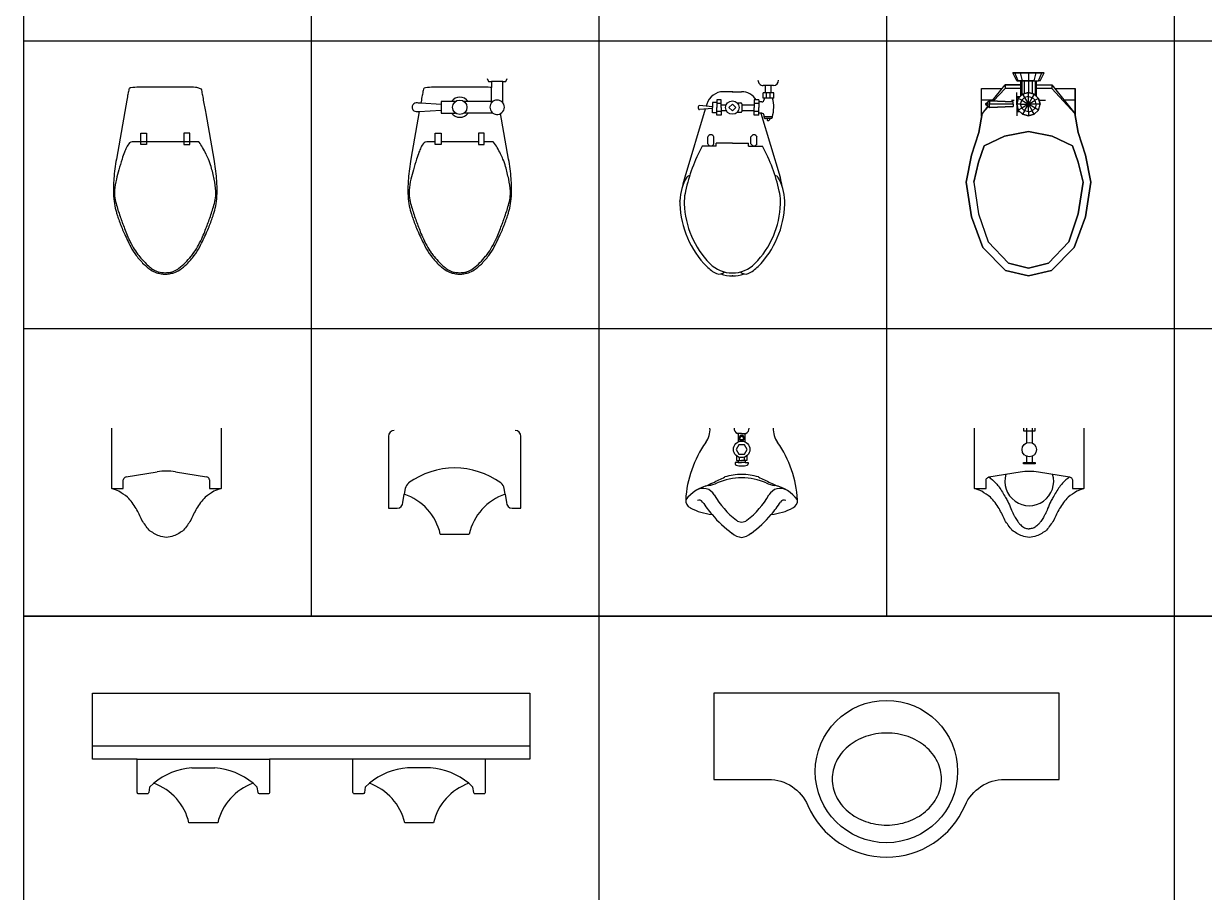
# Model space of a CAD drawing. Header units: inches. Extents: x -1249499 to 290957, y -589671 to 1013543.
# Drawn here: x -1160488 to -1156383, y 304841 to 307861 of the extents above; entities that cross this region are included whole.
import ezdxf

# ---------------------------------------------------------------- set-up
doc = ezdxf.new("R2010")
doc.units = ezdxf.units.IN
doc.header["$MEASUREMENT"] = 0
doc.layers.add('FUR', color=4, linetype='Continuous')

# ---------------------------------------------------------------- blocks, each defined once
blk = doc.blocks.new('A$C54EB011D')
at = {"color": 0}
blk.add_lwpolyline([(326.9, 179.5, 0.657267), (873.1, 179.5, -0.299212), (1010.8, 270), (1200, 270), (1200, 570), (0, 570), (0, 270), (189.2, 270, -0.299212), (326.9, 179.5)], format="xyb", dxfattribs=at)
blk.add_lwpolyline([(411, 271.5, 0.114782), (424.9, 211.7, 0.103814), (466.6, 158.4, 0.091322), (526.9, 124.1, 0.084101), (601, 111.5, 0.084101), (675.1, 124.1, 0.091322), (735.4, 158.4, 0.103814), (777.1, 211.7, 0.114782), (791, 271.5, 0.114782), (777.1, 331.3, 0.103814), (735.4, 384.6, 0.091322), (675.1, 418.9, 0.084101), (601, 431.5, 0.084101), (526.9, 418.9, 0.091322), (466.6, 384.6, 0.103814), (424.9, 331.3, 0.114782)], format="xyb", close=True, dxfattribs=at)
blk.add_circle((600, 297.5), 247.5, dxfattribs=at)
blk = doc.blocks.new('A$C74B11E07')
at = {"color": 0}
for p, q in [((50, 210), (158.3, 227.6)), ((221.7, 227.6), (330, 210)), ((0, 170), (40, 170)), ((40, 170), (40, 200)), ((340, 200), (340, 170)), ((340, 170), (380, 170))]:
    blk.add_line(p, q, dxfattribs=at)
blk.add_lwpolyline([(380, 380), (380, 170, 0.022168), (355, 160, 0.015962), (325, 140, 0.046411), (295, 100, 0.0259), (275, 60, -0.027117), (250, 25, -0.071022), (215, 5, -0.04853), (190, 0, -0.04853), (165, 5, -0.071022), (130, 25, -0.027117), (105, 60, 0.0259), (85, 100, 0.046411), (55, 140, 0.015962), (25, 160, 0.022168), (0, 170), (0, 380)], format="xyb", dxfattribs=at)
for centre, radius, start, end in [((61.8, 184.3), 28.3, 114.6185, 135), ((190, 33.2), 197, 80.75, 99.25), ((328.1, 198.5), 11.6, 29.6316, 80.75), ((46.1, 200), 6.05, 135, 180), ((322, 195.1), 18.7, 15.3684, 29.6316)]:
    blk.add_arc(centre, radius, start, end, dxfattribs=at)
blk = doc.blocks.new('A$C16B75A2F')
at = {"color": 0}
for p, q in [((295, 460), (65, 460)), ((95, 490), (115, 490)), ((95, 450), (95, 490)), ((115, 490), (115, 450)), ((245, 490), (245, 450)), ((265, 490), (245, 490)), ((265, 450), (265, 490)), ((115, 450), (95, 450)), ((245, 450), (265, 450))]:
    blk.add_line(p, q, dxfattribs=at)
blk.add_lwpolyline([(20, 185, 0.019426), (36.2, 144.4, 0.015468), (60, 95, 0.040875), (78.9, 65, 0.036447), (105, 35, 0.04843), (129.7, 14.8, 0.068612), (150, 5, 0.037226), (165.6, 1.2, 0.041311), (180, 0, 0.041311), (194.4, 1.2, 0.037226), (210, 5, 0.068612), (230.3, 14.8, 0.04843), (255, 35, 0.036447), (281.1, 65, 0.040875), (300, 95, 0.015468), (323.8, 144.4, 0.019426), (340, 185, 0.004694), (346.1, 202.9, 0.006976), (350, 215, 0.035314), (356.7, 244.3, 0.029565), (360, 280, 0.0294), (358.7, 331.8, 0.022182), (350, 400), (322.1, 558.1), (320.8, 565.5), (313.6, 605), (312.6, 610.8), (311.7, 615.8), (310.9, 620.3), (310.1, 624.5), (308.8, 631), (307.9, 635.3), (307.1, 638.9), (306.1, 642.4), (290, 648.7), (285.5, 649), (278.4, 649.4), (266.8, 649.8), (180, 649.9), (93.2, 649.8), (81.6, 649.4), (74.5, 649), (67.4, 648.5), (60.9, 647.9), (56.8, 647), (55.2, 645.3), (53.9, 642.4), (52.9, 638.9), (52.1, 635.3), (51.2, 631), (49.9, 624.5), (49.1, 620.3), (48.3, 615.8), (47.4, 610.8), (46.4, 605), (39.2, 565.5), (10, 400, 0.022182), (1.3, 331.8, 0.0294), (0, 280, 0.029565), (3.3, 244.3, 0.035314), (10, 215, 0.006976), (13.9, 202.9, 0.004694)], format="xyb", close=True, dxfattribs=at)
for centre, radius, start, end in [((95, 417.7), 54.8, 135, 155.9278), ((65, 447.7), 12.3, 90, 135), ((295, 456.5), 3.54, 36.8699, 90), ((158.3, 353.9), 174.4, 29.5675, 36.8699), ((566, 225.6), 563.7, 159.444, 161.9714), ((310.9, 321.2), 291.3, 155.9278, 159.444), ((-102.9, 205.7), 474.7, 26.5651, 29.5675), ((50.9, 282.6), 302.8, 22.8053, 26.5651), ((1041.9, 70.6), 1064.2, 161.9714, 164.0546), ((114, 309.2), 234.4, 15.9454, 22.8053), ((-236.8, 208.9), 599.2, 11.6565, 15.9454), ((247.5, 272.6), 244.3, 166.4166, 175.6013), ((814.7, 135.6), 827.8, 164.0546, 166.4166), ((19.8, 261.9), 337.2, 4.3987, 11.6565), ((114.6, 282.8), 111.1, 175.6013, 189.2401), ((260.4, 280.4), 95.8, 350.7599, 4.3987), ((225.1, 300.8), 223, 189.2401, 195.9454), ((134.9, 300.8), 223, 344.0546, 350.7599), ((700.4, 436.6), 717.3, 195.9454, 199.683), ((-340.4, 436.6), 717.3, 340.317, 344.0546), ((1808, 832.8), 1893.6, 199.683, 201.0375), ((-1448, 832.8), 1893.6, 338.9625, 340.317), ((586.8, 363.1), 585.2, 201.0375, 203.4742), ((401.4, 282.6), 383.1, 203.4742, 208.6105), ((-19.6, 273.1), 359.3, 331.3895, 336.5258), ((-226.8, 363.1), 585.2, 336.5258, 338.9625), ((295.1, 224.6), 262, 208.6105, 214.8227), ((12.6, 255.6), 322.6, 325.9688, 331.3895), ((220.6, 172.8), 171.3, 214.8227, 220.6013), ((453.8, 372.7), 478.4, 220.6013, 224.0582), ((-80.6, 362.3), 461.7, 315.7258, 319.3987), ((160.3, 155.8), 144.4, 319.3987, 325.9688), ((252, 177.4), 197.7, 224.0582, 230.1944), ((216.7, 135), 142.4, 230.1944, 237.425), ((169, 60.4), 53.8, 237.425, 255.9638), ((181.5, 110.5), 105.5, 255.9638, 269.1779), ((181.4, 104.7), 99.7, 269.1779, 279.4623), ((189.5, 56.1), 50.4, 279.4623, 293.9447), ((173.2, 93), 90.8, 293.9447, 306.8699), ((111.9, 174.7), 192.9, 306.8699, 315.7258)]:
    blk.add_arc(centre, radius, start, end, dxfattribs=at)
blk = doc.blocks.new('A$C2F48786C')
at = {"color": 0}
for p, q in [((0, 268), (1520, 268)), ((155, 221), (615, 221)), ((1365, 221), (905, 221)), ((345, 191), (425, 191)), ((1175, 191), (1095, 191))]:
    blk.add_line(p, q, dxfattribs=at)
blk.add_lwpolyline([(1520, 221), (1365, 221), (1365, 106, -0.414214), (1360, 101), (1330, 101, -0.414214), (1325, 106), (1322.4, 124.5), (1307.8, 137.6, 0.255089), (1185, 0), (1135, 0), (1085, 0, 0.255089), (962.2, 137.6), (947.6, 124.5), (945, 106, -0.333333), (940, 101), (910, 101, -0.414214), (905, 106), (905, 221), (615, 221), (615, 106, -0.414214), (610, 101), (580, 101, -0.333333), (575, 106), (572.4, 124.5), (557.8, 137.6, 0.255089), (435, 0), (385, 0), (335, 0, 0.255089), (212.2, 137.6), (197.6, 124.5), (195, 106, -0.414214), (190, 101), (160, 101, -0.414214), (155, 106), (155, 221), (0, 221), (0, 451), (1520, 451)], format="xyb", close=True, dxfattribs=at)
for centre, start, end in [((361.6, -42.4), 94.0625, 129.7004), ((408.4, -42.4), 50.2996, 85.9375), ((1111.6, -42.4), 94.0625, 129.7004), ((1158.4, -42.4), 50.2996, 85.9375)]:
    blk.add_arc(centre, 233.9, start, end, dxfattribs=at)
blk = doc.blocks.new('A$C3CAA3934')
at = {"layer": 'FUR'}
for p, q in [((114.7, 281.1), (337.2, 348.2)), ((421.4, 365.1), (419.1, 365.1)), ((18.2, 325.2), (18.2, 289.6)), ((44, 317.4), (18.2, 317.4)), ((44, 297.4), (18.2, 297.4)), ((44, 326.9), (44, 289.2)), ((62.8, 326.9), (44, 326.9)), ((62.8, 313.7), (44, 313.7)), ((62.8, 301.1), (44, 301.1)), ((62.8, 289.2), (44, 289.2)), ((62.8, 326.9), (62.8, 289.2)), ((62.8, 292.6), (67.3, 292.6)), ((127.2, 292.6), (122.7, 292.6)), ((128.2, 321.6), (127.2, 321.6)), ((127.2, 321.6), (127.2, 292.6)), ((128.2, 292.6), (127.2, 292.6)), ((133.2, 316.6), (133.2, 297.6)), ((133.2, 311.1), (137.8, 311.1)), ((133.2, 303.1), (137.8, 303.1)), ((139.8, 305.1), (139.8, 309.1)), ((68.5, 274.7), (95, 274.7)), ((68.5, 274.7), (68.5, 258.6)), ((68.5, 258.6), (95, 258.6)), ((75.3, 284.6), (75.3, 274.7)), ((81.2, 274.7), (81.2, 258.6)), ((85, 215.2), (85, 258.6)), ((121.5, 274.7), (95, 274.7)), ((121.5, 258.6), (95, 258.6)), ((105, 215.2), (105, 258.6)), ((108.4, 274.7), (108.4, 258.6)), ((114.7, 284.6), (114.7, 274.7)), ((121.5, 274.7), (121.5, 258.6)), ((220.7, 268.1), (197.2, 268.1)), ((220.7, 247), (197.2, 247)), ((229.5, 238.5), (229.5, 287.1)), ((40, 182.6), (40, 214.1)), ((79, 199.8), (79, 212.2)), ((82, 215.2), (108.4, 215.2)), ((111.4, 199.5), (111.4, 212.2)), ((219.3, 182.6), (219.3, 238.5)), ((229.5, 238.5), (219.3, 238.5)), ((40, 182.6), (40, 151.1)), ((219.3, 182.6), (219.3, 126.7)), ((95, 144.1), (68.5, 144.1)), ((68.5, 144.1), (68.5, 128)), ((68.5, 128), (95, 128)), ((77.2, 128), (77.2, 113.9)), ((81.2, 144.1), (81.2, 128)), ((85, 144.1), (85, 161.3)), ((95, 144.1), (121.5, 144.1)), ((121.5, 128), (95, 128)), ((105, 144.1), (105, 161.3)), ((108.4, 144.1), (108.4, 128)), ((112.8, 128), (112.8, 113.9)), ((121.5, 144.1), (121.5, 128)), ((229.5, 126.7), (219.3, 126.7)), ((229.5, 126.7), (229.5, 78)), ((77.2, 113.9), (95, 113.9)), ((82.7, 93.6), (89.9, 91.4)), ((92, 113.8), (87.8, 68.3)), ((112.8, 113.9), (95, 113.9)), ((98, 113.8), (102.2, 68.3)), ((100.4, 88.3), (337.2, 16.9)), ((220.7, 118.1), (197.2, 118.1)), ((220.7, 97), (197.2, 97)), ((421.4, 0), (419.1, 0))]:
    blk.add_line(p, q, dxfattribs=at)
blk.add_lwpolyline([(95, 194.5), (83.1, 182.6), (95, 170.7), (106.9, 182.6)], close=True, dxfattribs=at)
blk.add_circle((95, 182.6), 23.5, dxfattribs=at)
for centre, radius, start, end in [((0, 325.2), 18.2, 0, 90), ((498.1, -197.2), 553.9, 101.7541, 119.01), ((343.5, 331.8), 11.3, 125.6748, 183.1732), ((425.9, 189.2), 176, 92.2293, 120.4115), ((418, 80.2), 280, 100.0111, 106.7769), ((425.9, 189.2), 161, 92.2293, 104.6284), ((418, 80.2), 270, 87.5478, 89.6565), ((418, 80.2), 285, 87.5478, 89.3157), ((419.7, 40.1), 310, 45.4387, 88.1493), ((419.7, 40.1), 325, 45.4387, 88.1493), ((0, 289.6), 18.2, 270, 0), ((93.8, 203.4), 122.9, 74.2163, 104.6078), ((67.3, 284.6), 8, 0, 90), ((122.7, 284.6), 8, 90, 180), ((128.2, 316.6), 5, 0, 90), ((128.2, 297.6), 5, 270, 0), ((137.8, 309.1), 2, 0, 90), ((137.8, 305.1), 2, 270, 0), ((100, 214.1), 60, 121.7058, 180), ((201, 257.6), 11.2, 109.3841, 250.6159), ((217, 257.6), 11.2, 289.3841, 70.6159), ((560, 182.6), 110, 0, 45.4387), ((560, 182.6), 125, 26.0543, 45.4387), ((82, 212.2), 3, 90, 180), ((108.4, 212.2), 3, 360, 90), ((645.5, 228.9), 28.1, 318.2158, 17.8213), ((560, 182.6), 120, 0, 19.6497), ((560, 182.6), 110, 314.5613, 0), ((560, 182.6), 120, 340.3503, 0), ((100, 151.1), 60, 180, 253.2231), ((560, 182.6), 125, 314.5613, 333.9457), ((645.5, 136.3), 28.1, 342.1787, 41.7842), ((201, 107.6), 11.2, 109.3841, 250.6159), ((217, 107.6), 11.2, 289.3841, 70.6159), ((419.7, 325.1), 310, 271.8507, 314.5613), ((419.7, 325.1), 325, 271.8507, 314.5613), ((94.5, 69.9), 6.88, 193.7452, 274.2576), ((95.5, 69.9), 6.88, 265.7424, 346.2548), ((498.1, 562.4), 553.9, 240.99, 258.2459), ((343.5, 33.3), 11.3, 176.8268, 234.3252), ((425.9, 175.9), 176, 239.5885, 267.7707), ((418, 285), 280, 253.2231, 259.9889), ((425.9, 175.9), 161, 255.3716, 267.7707), ((418, 285), 270, 270.3435, 272.4522), ((418, 285), 285, 270.6843, 272.4522)]:
    blk.add_arc(centre, radius, start, end, dxfattribs=at)
at = {"layer": 'FUR', "linetype": 'ByBlock'}
for p in [(40, 182.6), (680, 182.6)]:
    blk.add_point(p, dxfattribs=at)
blk = doc.blocks.new('A$C1C84373D')
at = {"layer": 'FUR'}
for p, q in [((194.4, 360.7), (179.8, 360.7)), ((182.8, 360.7), (182.8, 331.9)), ((194.4, 360.7), (209, 360.7)), ((206.1, 360.7), (206.1, 331.9)), ((182.3, 260.1), (171.5, 260.1)), ((171.5, 260.1), (171.5, 255.6)), ((176.3, 283.4), (176.3, 267.2)), ((176.3, 267.2), (194.4, 267.2)), ((182.3, 267.2), (182.3, 260.1)), ((182.3, 260.1), (194.4, 260.1)), ((185.9, 278.3), (185.9, 267.2)), ((212.5, 267.2), (194.4, 267.2)), ((206.6, 260.1), (194.4, 260.1)), ((202.7, 278.2), (202.7, 267.2)), ((206.6, 267.2), (206.6, 260.1)), ((206.6, 260.1), (217.3, 260.1)), ((212.5, 283.4), (212.5, 267.2)), ((217.3, 260.1), (217.3, 255.6))]:
    blk.add_line(p, q, dxfattribs=at)
for points in [[(204.7, 345), (199.5, 353.8), (189.3, 353.8), (184.2, 345), (189.3, 336.1), (199.5, 336.1)], [(213.2, 305.7), (203.8, 321.9), (185.1, 321.9), (175.7, 305.7), (185.1, 289.5), (203.8, 289.5)]]:
    blk.add_lwpolyline(points, close=True, dxfattribs=at)
for centre, radius in [((194.4, 305.7), 28.7), ((194.4, 345), 6.32)]:
    blk.add_circle(centre, radius, dxfattribs=at)
for centre, radius, start, end in [((4.3, 376.3), 80.2, 324.6327, 2.6773), ((187.5, 378.2), 19.1, 174.6625, 246.2782), ((201.3, 378.2), 19.1, 293.7218, 5.3375), ((384.5, 376.3), 80.2, 177.3227, 215.3673), ((380.4, 109.3), 381, 144.6327, 176.8091), ((8.5, 109.3), 381, 3.1909, 35.3673), ((176.5, 255.6), 5, 180, 255.1705), ((194.4, 323.1), 74.8, 255.1705, 284.8295), ((212.3, 255.6), 5, 284.8295, 0), ((-211.7, 881.4), 756.1, 293.8804, 297.3727), ((194.8, -7), 213.8, 66.4545, 113.5455), ((194.4, 25.7), 193.3, 90, 107.5914), ((194.4, 25.7), 193.3, 72.4086, 90), ((600.5, 881.4), 756.1, 242.6273, 246.1196), ((106.9, 48.9), 134.5, 101.8329, 142.6382), ((60.3, 125.3), 45, 29.7426, 121.3795), ((-35.1, 433.3), 275.6, 291.9161, 298.0217), ((64, 293.3), 113.7, 277.7596, 293.5455), ((324.9, 293.3), 113.7, 246.4545, 262.2404), ((328.5, 125.3), 45, 58.6205, 150.2574), ((423.9, 433.3), 275.6, 241.9783, 248.0839), ((281.9, 48.9), 134.5, 37.3618, 78.1671), ((30, 128.9), 30, 176.8091, 242.3638), ((47.2, 115.4), 13.8, 32.4595, 117.6579), ((359.9, 296.5), 300, 209.7426, 232.2125), ((29, 296.5), 300, 307.7875, 330.2574), ((341.6, 115.4), 13.8, 62.3421, 147.5405), ((358.9, 128.9), 30, 297.6362, 3.1909), ((113.8, 289.1), 210.8, 242.3638, 263.9779), ((341.5, 302.6), 334.9, 212.4595, 221.7774), ((47.3, 302.6), 334.9, 318.2226, 327.5405), ((275, 289.1), 210.8, 276.0221, 297.6362), ((359.9, 296.5), 345, 218.9944, 234.9806), ((194.4, 83.1), 30, 232.2125, 307.7875), ((29, 296.5), 345, 305.0194, 321.0056), ((197.6, 52.4), 52.5, 227.0539, 266.4949), ((191.2, 52.4), 52.5, 273.5051, 312.9461)]:
    blk.add_arc(centre, radius, start, end, dxfattribs=at)
blk = doc.blocks.new('A$C6AC80FF6')
at = {"color": 0}
for p, q in [((170, 380), (170, 370)), ((170, 370), (210, 370)), ((180, 380), (180, 327.9)), ((200, 380), (200, 327.9)), ((210, 370), (210, 380)), ((170, 260), (210, 260)), ((170, 255), (170, 260)), ((210, 255), (170, 255)), ((180, 285), (180, 260)), ((200, 282.1), (200, 260)), ((210, 260), (210, 255))]:
    blk.add_line(p, q, dxfattribs=at)
for points in [[(380, 380), (380, 170), (355, 160, 0.015962), (325, 140, 0.046411), (295, 100, 0.0259), (275, 60, -0.027117), (250, 25, -0.071022), (215, 5, -0.04853), (190, 0, -0.04853), (165, 5, -0.071022), (130, 25, -0.027117), (105, 60, 0.0259), (85, 100, 0.046411), (55, 140, 0.015962), (25, 160), (0, 170), (0, 380)], [(0, 170), (40, 170), (40, 200, -0.198912), (41.8, 204.3, -0.089166), (50, 210), (158.3, 227.6, -0.080898), (221.7, 227.6), (330, 210, -0.22682), (338.2, 204.3, -0.062315), (340, 200), (340, 170), (380, 170)], [(50, 210, -0.028114), (74.3, 188.3, -0.053656), (85, 175, -0.00764), (107.7, 138.5, -0.021456), (115, 125, -0.020394), (126, 100, 0.025325), (135, 80, 0.016526), (141, 69.3, 0.011962), (150, 55, 0.049323), (157.2, 46.2, 0.033116), (170, 35, 0.102356), (176.7, 31.8, 0.056761), (190, 30)], [(330, 210, 0.028114), (305.7, 188.3, 0.053656), (295, 175, 0.00764), (272.3, 138.5, 0.021456), (265, 125, 0.020394), (254, 100, -0.025325), (245, 80, -0.016526), (239, 69.3, -0.011962), (230, 55, -0.049323), (222.8, 46.2, -0.033116), (210, 35, -0.102356), (203.3, 31.8, -0.056761), (190, 30)]]:
    blk.add_lwpolyline(points, format="xyb", dxfattribs=at)
blk.add_circle((190, 305), 25, dxfattribs=at)
blk.add_arc((190, 195), 85, 163.2144, 16.7856, dxfattribs=at)
blk = doc.blocks.new('A$C6B4E4E56')
for p, q in [((286.3, 415.4), (207.1, 389.6)), ((207.1, 389.6), (286.3, 415.4)), ((379.8, 434), (286.3, 415.4)), ((286.3, 415.4), (379.8, 434)), ((379.8, 434), (500.4, 415.4)), ((500.4, 415.4), (379.8, 434)), ((500.4, 415.4), (606.7, 376.1)), ((606.7, 376.1), (500.4, 415.4)), ((40.7, 298.4), (140.6, 378.2)), ((54.3, 309.2), (54.3, 379.8)), ((94.9, 379.8), (54.3, 379.8)), ((54.3, 379.8), (94.9, 379.8)), ((140.6, 378.2), (54.3, 298.4)), ((140.6, 378.2), (54.3, 298.4)), ((94.9, 379.8), (149.5, 379.8)), ((149.5, 379.8), (94.9, 379.8)), ((94.9, 379.8), (94.9, 341.7)), ((207.1, 389.6), (140.6, 378.2)), ((140.6, 378.2), (207.1, 389.6)), ((253.4, 370.5), (219.9, 300)), ((219.9, 300), (253.4, 370.5)), ((310.3, 390.4), (253.4, 370.5)), ((253.4, 370.5), (310.3, 390.4)), ((379.8, 406.9), (310.3, 390.4)), ((310.3, 390.4), (379.8, 406.9)), ((490, 390.4), (379.8, 406.9)), ((379.8, 406.9), (490, 390.4)), ((587.5, 356.9), (490, 390.4)), ((490, 390.4), (587.5, 356.9)), ((686.8, 296.8), (606.7, 376.1)), ((606.7, 376.1), (686.8, 296.8)), ((661.7, 286.4), (587.5, 356.9)), ((587.5, 356.9), (661.7, 286.4)), ((40.7, 244.1), (40.7, 298.4)), ((40.7, 244.1), (40.7, 298.4)), ((40.7, 298.4), (54.3, 298.4)), ((54.3, 298.4), (54.3, 244.1)), ((219.9, 300), (203.5, 217)), ((203.5, 217), (219.9, 300)), ((705.3, 217), (686.8, 296.8)), ((686.8, 296.8), (705.3, 217)), ((27.1, 257.7), (0, 271.3)), ((0, 264), (0, 271.3)), ((0, 271.3), (0, 264)), ((27.1, 252.2), (0, 264)), ((0, 244.1), (0, 264)), ((0, 264), (0, 244.1)), ((27.1, 257.7), (27.1, 252.2)), ((27.1, 257.7), (27.1, 252.2)), ((27.1, 237.3), (27.1, 252.2)), ((27.1, 237.3), (27.1, 252.2)), ((73.2, 237.3), (88.2, 252.2)), ((88.2, 252.2), (73.2, 237.3)), ((88.2, 252.2), (108.5, 257.7)), ((108.5, 257.7), (88.2, 252.2)), ((88.2, 252.2), (94.9, 240.5)), ((95.2, 276.1), (95.2, 254.1)), ((108.5, 257.7), (108.5, 244.1)), ((128.8, 252.2), (108.5, 257.7)), ((128.8, 252.2), (108.5, 257.7)), ((128.8, 252.2), (122, 240.5)), ((128.8, 252.2), (143.7, 237.3)), ((143.7, 237.3), (128.8, 252.2)), ((678.2, 217), (661.7, 286.4)), ((661.7, 286.4), (678.2, 217)), ((0, 217), (0, 244.1)), ((0, 244.1), (0, 217)), ((27.1, 237.3), (0, 244.1)), ((0, 217), (27.1, 217)), ((0, 189.9), (0, 217)), ((0, 217), (0, 189.9)), ((27.1, 244.1), (80, 244.1)), ((27.1, 240.5), (76.4, 240.5)), ((27.1, 217), (27.1, 237.3)), ((27.1, 237.3), (27.1, 217)), ((27.1, 230.5), (71.4, 230.5)), ((27.1, 217), (67.8, 217)), ((27.1, 217), (27.1, 196.7)), ((27.1, 196.7), (27.1, 217)), ((67.8, 217), (73.2, 237.3)), ((73.2, 237.3), (67.8, 217)), ((81.4, 217), (67.8, 217)), ((73.2, 196.7), (67.8, 217)), ((67.8, 217), (73.2, 196.7)), ((73.2, 237.3), (85, 230.5)), ((81.4, 217), (85, 230.5)), ((108.5, 217), (81.4, 217)), ((81.4, 217), (85, 203.4)), ((94.9, 240.5), (85, 230.5)), ((85, 230.5), (108.5, 217)), ((85, 203.4), (108.5, 217)), ((108.5, 244.1), (94.9, 240.5)), ((108.5, 217), (94.9, 240.5)), ((94.9, 193.5), (108.5, 217)), ((108.5, 244.1), (108.5, 217)), ((108.5, 244.1), (122, 240.5)), ((122, 240.5), (108.5, 217)), ((108.5, 217), (132, 230.5)), ((135.6, 217), (108.5, 217)), ((108.5, 217), (122, 193.5)), ((108.5, 189.9), (108.5, 217)), ((132, 203.4), (108.5, 217)), ((132, 230.5), (122, 240.5)), ((143.7, 237.3), (132, 230.5)), ((135.6, 217), (132, 230.5)), ((135.6, 217), (132, 203.4)), ((135.6, 217), (149.2, 217)), ((143.7, 237.3), (149.2, 217)), ((149.2, 217), (143.7, 237.3)), ((149.2, 217), (143.7, 196.7)), ((143.7, 196.7), (149.2, 217)), ((219.9, 134), (203.5, 217)), ((203.5, 217), (219.9, 134)), ((661.7, 147.5), (678.2, 217)), ((678.2, 217), (661.7, 147.5)), ((686.8, 137.1), (705.3, 217)), ((705.3, 217), (686.8, 137.1)), ((27.1, 196.7), (0, 189.9)), ((0, 189.9), (0, 170)), ((0, 170), (0, 189.9)), ((27.1, 181.7), (0, 170)), ((27.1, 176.3), (0, 162.8)), ((0, 170), (0, 162.8)), ((0, 162.8), (0, 170)), ((71.4, 203.4), (27.1, 203.4)), ((27.1, 196.7), (27.1, 181.7)), ((27.1, 181.7), (27.1, 196.7)), ((27.1, 193.5), (76.4, 193.5)), ((27.1, 189.9), (80, 189.9)), ((27.1, 176.3), (27.1, 181.7)), ((27.1, 176.3), (27.1, 181.7)), ((40.7, 135.6), (40.7, 189.9)), ((40.7, 189.9), (40.7, 135.6)), ((54.3, 189.8), (54.3, 135.6)), ((79.7, 176.3), (67.8, 176.3)), ((73.2, 196.7), (85, 203.4)), ((88.2, 181.7), (73.2, 196.7)), ((73.2, 196.7), (88.2, 181.7)), ((108.5, 176.3), (79.7, 176.3)), ((81.4, 176.3), (81.4, 188.5)), ((85, 203.4), (94.9, 193.5)), ((85, 184.9), (85, 176.3)), ((94.9, 193.5), (88.2, 181.7)), ((108.5, 176.3), (88.2, 181.7)), ((88.2, 181.7), (108.5, 176.3)), ((108.5, 189.9), (94.9, 193.5)), ((94.9, 176.3), (94.9, 179.9)), ((95.2, 167.2), (95.2, 157.9)), ((122, 193.5), (108.5, 189.9)), ((108.5, 189.9), (108.5, 176.3)), ((128.8, 181.7), (108.5, 176.3)), ((108.5, 176.3), (128.8, 181.7)), ((108.5, 176.3), (137.3, 176.3)), ((122, 193.5), (132, 203.4)), ((122, 193.5), (128.8, 181.7)), ((122, 179.9), (122, 176.3)), ((143.7, 196.7), (128.8, 181.7)), ((128.8, 181.7), (143.7, 196.7)), ((132, 203.4), (143.7, 196.7)), ((132, 176.3), (132, 184.9)), ((135.6, 188.5), (135.6, 176.3)), ((137.3, 176.3), (149.2, 176.3)), ((97.1, 90.5), (40.7, 135.6)), ((40.7, 135.6), (54.3, 135.6)), ((97.3, 95.7), (54.3, 135.6)), ((97.3, 95.7), (54.3, 135.6)), ((54.3, 54.3), (54.3, 124.7)), ((100.1, 163.7), (96.8, 81.4)), ((96.8, 81.4), (100.1, 163.7)), ((108.5, 163.6), (100.1, 163.7)), ((108.5, 163.6), (116.8, 163.7)), ((108.5, 163.6), (108.5, 81.4)), ((120.2, 81.4), (116.8, 163.7)), ((116.8, 163.7), (120.2, 81.4)), ((253.4, 63.5), (219.9, 134)), ((219.9, 134), (253.4, 63.5)), ((587.5, 77.1), (661.7, 147.5)), ((661.7, 147.5), (587.5, 77.1)), ((606.7, 57.9), (686.8, 137.1)), ((686.8, 137.1), (606.7, 57.9)), ((94.9, 92.3), (94.9, 54.3)), ((94.9, 54.3), (54.3, 54.3)), ((94.9, 54.3), (54.3, 54.3)), ((149.4, 54.3), (94.9, 54.3)), ((149.4, 54.3), (94.9, 54.3)), ((108.5, 67.8), (96.8, 81.4)), ((96.8, 81.4), (108.5, 67.8)), ((96.8, 81.4), (108.5, 81.4)), ((108.5, 81.4), (108.5, 67.8)), ((108.5, 67.8), (120.2, 81.4)), ((120.2, 81.4), (108.5, 67.8)), ((120.2, 81.4), (108.5, 81.4)), ((115.4, 75.9), (140.6, 55.7)), ((117, 77.6), (140.6, 55.7)), ((117, 77.6), (140.6, 55.7)), ((207.1, 44.4), (140.6, 55.7)), ((140.6, 55.7), (207.1, 44.4)), ((207.1, 44.4), (286.3, 18.5)), ((286.3, 18.5), (207.1, 44.4)), ((253.4, 63.5), (310.3, 43.6)), ((310.3, 43.6), (253.4, 63.5)), ((310.3, 43.6), (379.8, 27.1)), ((379.8, 27.1), (310.3, 43.6)), ((379.8, 27.1), (490, 43.6)), ((379.8, 27.1), (490, 43.6)), ((490, 43.6), (587.5, 77.1)), ((490, 43.6), (587.5, 77.1)), ((500.4, 18.5), (606.7, 57.9)), ((606.7, 57.9), (500.4, 18.5)), ((286.3, 18.5), (379.8, 0)), ((379.8, 0), (286.3, 18.5)), ((379.8, 0), (500.4, 18.5)), ((500.4, 18.5), (379.8, 0))]:
    blk.add_line(p, q)

msp = doc.modelspace()

# ---------------------------------------------------------------- linework, layer by layer
at = {"color": 2}
for p, q in [((-1159488.5, 310801), (-1159488.5, 305801)), ((-1158488.5, 310801), (-1158488.5, 305801)), ((-1157488.5, 310801), (-1157488.5, 305801)), ((-1156488.5, 310801), (-1156488.5, 305801)), ((-1160488.5, 307801), (-1150488.5, 307801)), ((-1160488.5, 306801), (-1150488.5, 306801)), ((-1158488.5, 305801), (-1158488.5, 300801)), ((-1156488.5, 305801), (-1156488.5, 300801))]:
    msp.add_line(p, q, dxfattribs=at)
for points in [[(-1160488.5, 305801), (-1150488.5, 305801), (-1150488.5, 310801), (-1160488.5, 310801)], [(-1160488.5, 300801), (-1150488.5, 300801), (-1150488.5, 305801), (-1160488.5, 305801)]]:
    msp.add_lwpolyline(points, close=True, dxfattribs=at)
at = {"layer": 'FUR', "color": 7}
for p, q in [((-1158822.1, 307659.9), (-1158862.1, 307659.9)), ((-1158862.1, 307584.9), (-1158862.1, 307638.5)), ((-1158987.1, 307589.9), (-1159037.1, 307589.9)), ((-1159037.1, 307589.9), (-1159037.1, 307549.9)), ((-1158857.1, 307589.9), (-1158957.1, 307589.9)), ((-1159037.1, 307549.9), (-1158987.1, 307549.9)), ((-1158857.1, 307549.9), (-1158957.1, 307549.9)), ((-1159219.7, 306426.3), (-1159219.7, 306176.3)), ((-1158759.7, 306176.3), (-1158759.7, 306426.3)), ((-1159169.7, 306196.3), (-1159165, 306224.7)), ((-1159161.6, 306244.7), (-1159165, 306224.7)), ((-1158814.4, 306224.7), (-1158817.8, 306244.7)), ((-1158814.4, 306224.7), (-1158809.7, 306196.3)), ((-1159219.7, 306176.3), (-1159189.7, 306176.3)), ((-1158789.7, 306176.3), (-1158759.7, 306176.3))]:
    msp.add_line(p, q, dxfattribs=at)
at = {"layer": 'FUR', "color": 9}
for p, q in [((-1159057.1, 307449.9), (-1159087.1, 307449.9)), ((-1158907.1, 307449.9), (-1159037.1, 307449.9)), ((-1158857.1, 307449.9), (-1158887.1, 307449.9))]:
    msp.add_line(p, q, dxfattribs=at)
at = {"layer": 'FUR', "color": 6}
for p, q in [((-1159057.1, 307439.9), (-1159057.1, 307479.9)), ((-1159057.1, 307479.9), (-1159037.1, 307479.9)), ((-1159037.1, 307479.9), (-1159037.1, 307439.9)), ((-1158907.1, 307479.9), (-1158907.1, 307439.9)), ((-1158887.1, 307479.9), (-1158907.1, 307479.9)), ((-1158887.1, 307439.9), (-1158887.1, 307479.9)), ((-1159037.1, 307439.9), (-1159057.1, 307439.9)), ((-1158907.1, 307439.9), (-1158887.1, 307439.9)), ((-1159039.7, 306086.3), (-1158989.7, 306086.3)), ((-1158989.7, 306086.3), (-1158939.7, 306086.3))]:
    msp.add_line(p, q, dxfattribs=at)
at = {"layer": 'FUR', "color": 7}
for points in [[(-1158877.1, 307669.9), (-1158872.1, 307659.9), (-1158862.1, 307659.9), (-1158862.1, 307638.5), (-1158866.6, 307638.9), (-1158873.7, 307639.3), (-1158885.3, 307639.7), (-1158972.1, 307639.8), (-1159058.9, 307639.7), (-1159070.4, 307639.3), (-1159077.6, 307638.9), (-1159084.7, 307638.3), (-1159091.2, 307637.8), (-1159095.3, 307636.8), (-1159096.9, 307635.2), (-1159098.2, 307632.3), (-1159099.2, 307628.7), (-1159100, 307625.2), (-1159100.9, 307620.9), (-1159102.2, 307614.3), (-1159103, 307610.2), (-1159103.8, 307605.7), (-1159104.7, 307600.7), (-1159105.7, 307594.9), (-1159106.8, 307589), (-1159107.7, 307584), (-1159112.9, 307584.3), (-1159115.9, 307584.5), (-1159119.5, 307584.7), (-1159123.8, 307584.9), (-1159128.1, 307584), (-1159132.1, 307581.8), (-1159135.1, 307578.8), (-1159136.8, 307575.7), (-1159137.7, 307573.1), (-1159138, 307570.9), (-1159138, 307569.9), (-1159138, 307568.8), (-1159137.7, 307566.7), (-1159136.8, 307564.1), (-1159135.1, 307560.9), (-1159132.1, 307558), (-1159128.1, 307555.8), (-1159123.8, 307554.9), (-1159119.5, 307555), (-1159115.9, 307555.2), (-1159112.9, 307555.4), (-1159142.1, 307389.9, 0.022182), (-1159150.8, 307321.7, 0.0294), (-1159152.1, 307269.9, 0.029565), (-1159148.7, 307234.2, 0.035314), (-1159142.1, 307204.9, 0.006976), (-1159138.2, 307192.8, 0.004694), (-1159132.1, 307174.9, 0.019426), (-1159115.9, 307134.3, 0.015468), (-1159092.1, 307084.9, 0.040875), (-1159073.2, 307054.9, 0.036447), (-1159047.1, 307024.9, 0.04843), (-1159022.4, 307004.7, 0.068612), (-1159002.1, 306994.9, 0.037226), (-1158986.5, 306991.1, 0.041311), (-1158972.1, 306989.9, 0.041311), (-1158957.7, 306991.1, 0.037226), (-1158942.1, 306994.9, 0.068612), (-1158921.8, 307004.7, 0.04843), (-1158897.1, 307024.9, 0.036447), (-1158871, 307054.9, 0.040875), (-1158852.1, 307084.9, 0.015468), (-1158828.3, 307134.3, 0.019426), (-1158812.1, 307174.9, 0.004694), (-1158805.9, 307192.8, 0.006976), (-1158802.1, 307204.9, 0.035314), (-1158795.4, 307234.2, 0.029565), (-1158792.1, 307269.9, 0.0294), (-1158793.4, 307321.7, 0.022182), (-1158802.1, 307389.9), (-1158830, 307548, 0.455372), (-1158822.1, 307584.9), (-1158822.1, 307659.9), (-1158812.1, 307659.9), (-1158807.1, 307669.9)], [(-1159037.1, 307579.9), (-1159107.7, 307584, 1.060552)]]:
    msp.add_lwpolyline(points, format="xyb", dxfattribs=at)
msp.add_lwpolyline([(-1159112.9, 307555.4), (-1159037.1, 307559.9)], dxfattribs=at)
msp.add_circle((-1158972.1, 307569.9), 25, dxfattribs=at)
at = {"layer": 'FUR', "color": 6}
for centre, radius, start, end in [((-1158972.1, 307569.9), 35, 34.8499, 145.1501), ((-1158972.1, 307569.9), 35, 214.8499, 325.1501), ((-1159227.2, 306042.6), 192.5, 13.134, 71.1392), ((-1158752.2, 306042.6), 192.5, 108.8608, 166.866)]:
    msp.add_arc(centre, radius, start, end, dxfattribs=at)
at = {"layer": 'FUR', "color": 7}
for centre, radius, start, end in [((-1158842.1, 307569.9), 25, 36.8699, 298.9372), ((-1159199.7, 306426.3), 20, 90, 180), ((-1158779.7, 306426.3), 20, 0, 90), ((-1158989.7, 306045.5), 270.8, 53.7674, 126.2326), ((-1159132, 306239.7), 30, 126.2326, 170.5377), ((-1158847.3, 306239.7), 30, 9.4623, 53.7674), ((-1159189.7, 306196.3), 20, 270, 0), ((-1158789.7, 306196.3), 20, 180, 270)]:
    msp.add_arc(centre, radius, start, end, dxfattribs=at)
at = {"layer": 'FUR', "color": 9}
for centre, radius, start, end in [((-1159087.1, 307437.5), 12.3, 90, 135), ((-1158857.1, 307446.3), 3.54, 36.8699, 90), ((-1158993.8, 307343.8), 174.4, 29.5675, 36.8699), ((-1158586.1, 307215.4), 563.7, 159.444, 161.9714), ((-1158841.2, 307311.1), 291.3, 155.9278, 159.444), ((-1159057.1, 307407.5), 54.8, 135, 155.9278), ((-1159255, 307195.6), 474.7, 26.5651, 29.5675), ((-1159101.2, 307272.5), 302.8, 22.8053, 26.5651), ((-1158110.2, 307060.5), 1064.2, 161.9714, 164.0546), ((-1159038.1, 307299), 234.4, 15.9454, 22.8053), ((-1158337.4, 307125.5), 827.8, 164.0546, 166.4166), ((-1159388.9, 307198.8), 599.2, 11.6565, 15.9454), ((-1158904.6, 307262.5), 244.3, 166.4166, 175.6013), ((-1159132.3, 307251.7), 337.2, 4.3987, 11.6565), ((-1159037.5, 307272.7), 111.1, 175.6013, 189.2401), ((-1158926.9, 307290.7), 223, 189.2401, 195.9454), ((-1159017.2, 307290.7), 223, 344.0546, 350.7599), ((-1158891.7, 307270.3), 95.8, 350.7599, 4.3987), ((-1158451.7, 307426.5), 717.3, 195.9454, 199.683), ((-1159492.5, 307426.5), 717.3, 340.317, 344.0546), ((-1157344.1, 307822.7), 1893.6, 199.683, 201.0375), ((-1160600.1, 307822.7), 1893.6, 338.9625, 340.317), ((-1158565.3, 307353), 585.2, 201.0375, 203.4742), ((-1158750.7, 307272.5), 383.1, 203.4742, 208.6105), ((-1159171.7, 307263), 359.3, 331.3895, 336.5258), ((-1159378.9, 307353), 585.2, 336.5258, 338.9625), ((-1158857, 307214.5), 262, 208.6105, 214.8227), ((-1159139.5, 307245.4), 322.6, 325.9688, 331.3895), ((-1158931.5, 307162.7), 171.3, 214.8227, 220.6013), ((-1158698.3, 307362.6), 478.4, 220.6013, 224.0582), ((-1159232.7, 307352.2), 461.7, 315.7258, 319.3987), ((-1158991.8, 307145.7), 144.4, 319.3987, 325.9688), ((-1158900.1, 307167.3), 197.7, 224.0582, 230.1944), ((-1158935.4, 307124.9), 142.4, 230.1944, 237.425), ((-1158983.1, 307050.2), 53.8, 237.425, 255.9638), ((-1158970.6, 307100.4), 105.5, 255.9638, 269.1779), ((-1158970.7, 307094.6), 99.7, 269.1779, 279.4623), ((-1158962.6, 307046), 50.4, 279.4623, 293.9447), ((-1158978.9, 307082.8), 90.8, 293.9447, 306.8699), ((-1159040.2, 307164.5), 192.9, 306.8699, 315.7258)]:
    msp.add_arc(centre, radius, start, end, dxfattribs=at)

# ---------------------------------------------------------------- block references
at = {"rotation": 270}
for name, p in [('A$C3CAA3934', (-1158206.8, 307663.8)), ('A$C6B4E4E56', (-1157211.9, 307689.1))]:
    msp.add_blockref(name, p, dxfattribs=at)
for name, p in [('A$C16B75A2F', (-1160176.1, 306989.9)), ('A$C74B11E07', (-1160182.1, 306074.9)), ('A$C1C84373D', (-1158186.5, 306074.9)), ('A$C6AC80FF6', (-1157182.1, 306074.9)), ('A$C2F48786C', (-1160248.5, 305082.4)), ('A$C54EB011D', (-1158088.5, 304963.3))]:
    msp.add_blockref(name, p)

doc.saveas('drawing.dxf')
